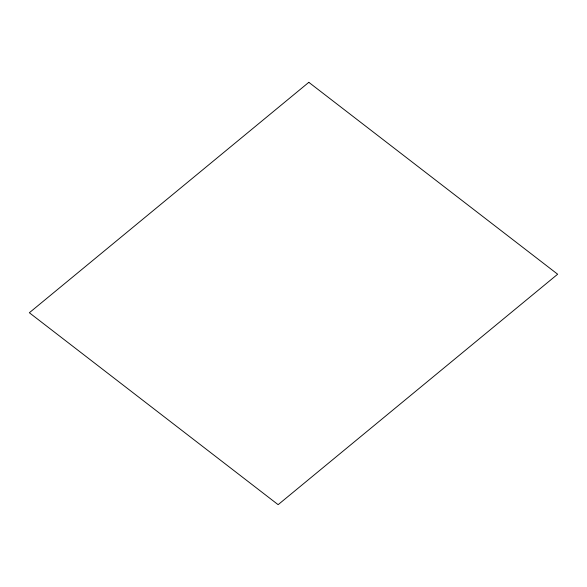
<?xml version="1.0" encoding="UTF-8"?>
<svg xmlns="http://www.w3.org/2000/svg" width="587" height="587" viewBox="0 0 587 587"><rect width="100%" height="100%" fill="white"/><g stroke="black" fill="none" stroke-linecap="round" stroke-linejoin="round"><path stroke-width="0.88" d="M308.821 82.327L29.35 312.746L278.135 504.673L557.65 274.224L308.821 82.327"/></g></svg>
